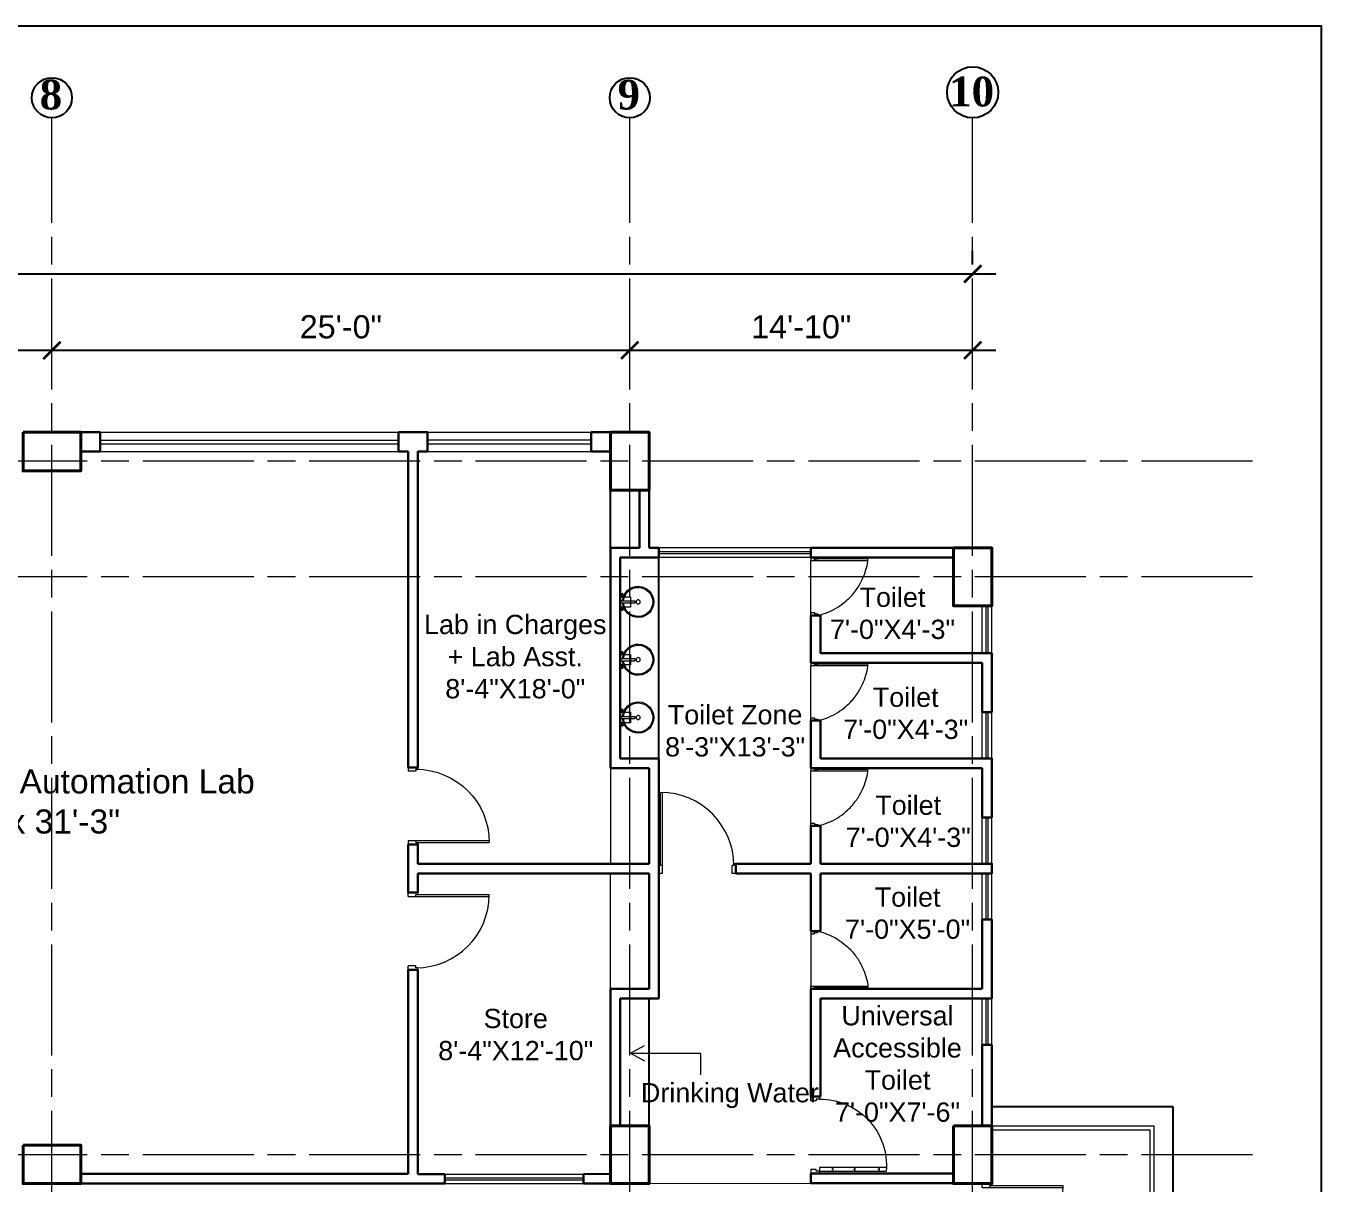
# Model space of a CAD drawing. Header units: inches. Extents: x -12 to 20935469, y -1604 to 24729220.
# Drawn here: x 20897487 to 20898159, y 24724146 to 24724746 of the extents above; entities that cross this region are included whole.
import ezdxf

# ---------------------------------------------------------------- set-up
doc = ezdxf.new("R2010")
doc.units = ezdxf.units.IN
doc.header["$LTSCALE"] = 0.03
doc.header["$MEASUREMENT"] = 0
doc.header["$PDMODE"] = 32
doc.header["$PDSIZE"] = 15
doc.linetypes.add('ACAD_ISO08W100', pattern=[36, 24, -3, 6, -3])
for name, color, linetype, lineweight in [('column', 1, 'Continuous', 40), ('Dim Line', 252, 'Continuous', 13), ('Door', 7, 'Continuous', 18), ('Glass Line', 252, 'Continuous', 9), ('Grid Line', 252, 'Continuous', 18), ('Hatch', 253, 'Continuous', 15), ('Main Wall', 7, 'Continuous', 30), ('STAIR', 46, 'Continuous', 15), ('TOILET FIXTURE', 142, 'Continuous', 5), ('wind.', 150, 'Continuous', 20)]:
    doc.layers.add(name, color=color, linetype=linetype, lineweight=lineweight)
doc.layers.add('TEXT', color=7, linetype='Continuous')
doc.styles.add('2', font='swisscl.ttf')
doc.styles.add('RomanS', font='arial.ttf', dxfattribs={"height": 12})
doc.styles.get("Standard").update_dxf_attribs({"font": 'timesbd.ttf'})
doc.dimstyles.new('Aec_Arch_I', dxfattribs={"dimscale": 96, "dimtxt": 12, "dimasz": 0.09375, "dimexe": 0.125, "dimexo": 0.125, "dimgap": 0.0625, "dimtad": 1, "dimdec": 0, "dimzin": 3, "dimdsep": 46, "dimlunit": 4, "dimtxsty": 'RomanS', "dimblk1": 'ARCHTICK', "dimblk2": 'ARCHTICK', "dimsah": 1, "dimcen": 0.09375, "dimdle": 0.125, "dimadec": 0, "dimazin": 0, "dimtfac": 0.75, "dimtdec": 0, "dimtmove": 2, "dimatfit": 3, "dimldrblk": 'ARCHTICK', "dimfxl": 1, "dimfrac": 1, "dimtolj": 1, "dimtzin": 0, "dimarcsym": 0})

# ---------------------------------------------------------------- blocks, each defined once
blk = doc.blocks.new('$D40')
at = {"layer": 'Door'}
for p, q in [((1, 4), (1, 42)), ((2, 0), (2, 41.99)), ((1, 5), (0, 5)), ((2, 0), (0, 0)), ((2, 4), (1, 4)), ((39, 4), (38, 4)), ((38, 4), (38, 0)), ((40, 0), (38, 0)), ((40, 5), (38.99, 5)), ((39, 5), (39, 4))]:
    blk.add_line(p, q, dxfattribs=at)
blk.add_arc((1, 4), 38, 0, 90, dxfattribs=at)
blk = doc.blocks.new('sssss-flat-876')
at = {"layer": 'Door', "linetype": 'Continuous', "ltscale": 3}
blk.add_line((3666.52, 84027.2), (3666.52, 84055.74), dxfattribs=at)
at = {"layer": 'Door', "linetype": 'Continuous', "ltscale": 3, "extrusion": (-7.21527e-09, -3.35624e-18, 1), "elevation": 0}
for points in [[(3666.52, 84057.2), (3666.52, 84055.74), (3668.35, 84055.74), (3668.35, 84056.47), (3670.18, 84056.47), (3670.18, 84057.2)], [(3668.35, 84055.74), (3696.16, 84055.74), (3696.16, 84056.47), (3668.35, 84056.47)]]:
    blk.add_lwpolyline(points, close=True, dxfattribs=at)
at = {"layer": 'Door', "linetype": 'Continuous', "ltscale": 3, "flags": 128}
blk.add_lwpolyline([(3670.18, 84027.2, 0.04096), (3675.47, 84028.9, 0.082496), (3684.93, 84034.78, 0.052187), (3689.72, 84039.97, 0.043988), (3692.86, 84045.05, 0.036571), (3694.75, 84049.63, 0.034751), (3695.92, 84054.2, 0.011435), (3696.16, 84055.74)], format="xyb", dxfattribs=at)
at = {"layer": 'Door', "linetype": 'Continuous', "ltscale": 3}
blk.add_lwpolyline([(3666.52, 84027.2), (3666.52, 84028.66), (3668.35, 84028.66), (3668.35, 84027.93), (3670.18, 84027.93), (3670.18, 84027.2)], close=True, dxfattribs=at)
blk = doc.blocks.new('Door_45')
at = {"layer": 'Door'}
for p, q in [((1.5, 4.97), (1.5, 43.97)), ((1.5, 40.03), (2.25, 40.03)), ((2.25, 40.03), (2.25, 39.53)), ((2.25, 39.53), (2.75, 39.53)), ((2.75, 39.53), (2.75, 40.03)), ((2.75, 40.03), (3.5, 40.03)), ((3.5, 44.03), (3.5, 4.97)), ((1.5, 25.77), (2.25, 25.77)), ((2.25, 25.77), (2.25, 25.27)), ((2.25, 25.27), (2.75, 25.27)), ((2.75, 25.77), (3.5, 25.77)), ((2.75, 25.27), (2.75, 25.77)), ((1.5, 12.57), (2.25, 12.57)), ((2.25, 12.57), (2.25, 13.07)), ((2.25, 13.07), (2.75, 13.07)), ((2.75, 13.07), (2.75, 12.57)), ((2.75, 12.57), (3.5, 12.57)), ((0, -0.03), (0, 4.97)), ((0, 4.97), (1.5, 4.97)), ((3.5, 4.97), (1.5, 4.97)), ((1.5, 4.97), (1.5, 2.97)), ((1.5, 2.97), (2.5, 2.97)), ((2.5, 2.97), (2.5, -0.03)), ((42.5, 3), (42.5, -0.03)), ((43.5, 3), (42.5, 3)), ((45, 5), (43.5, 5)), ((43.5, 5), (43.5, 3)), ((45, -0.03), (45, 5)), ((2.5, -0.03), (0, -0.03)), ((42.5, -0.03), (45, -0.03))]:
    blk.add_line(p, q, dxfattribs=at)
blk.add_arc((4.66, 5.26), 38.84, 359.62325, 94.66847, dxfattribs=at)
blk = doc.blocks.new('7-flat-72')
at = {"layer": 'Glass Line', "color": 8, "ltscale": 20}
for p, q in [((-64478.71, 376960.49), (-64480.33, 376960.49)), ((-64480.33, 376959.52), (-64480.33, 376960.49)), ((-64480.28, 376959.52), (-64480.28, 376960.49)), ((-64480.15, 376959.52), (-64480.15, 376960.49)), ((-64479.92, 376959.52), (-64479.92, 376960.49)), ((-64479.52, 376959.52), (-64479.52, 376960.49)), ((-64479.13, 376959.52), (-64479.13, 376960.49)), ((-64478.9, 376959.52), (-64478.9, 376960.49)), ((-64478.77, 376959.52), (-64478.77, 376960.49)), ((-64478.71, 376959.52), (-64478.71, 376960.49)), ((-64476.55, 376959.41), (-64476.55, 376966.61)), ((-64475.47, 376966.61), (-64476.55, 376966.61)), ((-64475.47, 376959.41), (-64475.47, 376966.61)), ((-64473.31, 376960.49), (-64471.69, 376960.49)), ((-64473.31, 376959.52), (-64473.31, 376960.49)), ((-64473.26, 376959.52), (-64473.26, 376960.49)), ((-64473.13, 376959.52), (-64473.13, 376960.49)), ((-64472.9, 376959.52), (-64472.9, 376960.49)), ((-64472.5, 376959.52), (-64472.5, 376960.49)), ((-64472.11, 376959.52), (-64472.11, 376960.49)), ((-64471.88, 376959.52), (-64471.88, 376960.49)), ((-64471.75, 376959.52), (-64471.75, 376960.49)), ((-64471.69, 376959.52), (-64471.69, 376960.49)), ((-64478.71, 376959.52), (-64480.33, 376959.52)), ((-64480.33, 376959.05), (-64480.33, 376959.41)), ((-64478.71, 376959.41), (-64480.33, 376959.41)), ((-64478.71, 376959.05), (-64480.33, 376959.05)), ((-64480.15, 376959.41), (-64480.15, 376959.52)), ((-64478.89, 376959.41), (-64478.89, 376959.52)), ((-64478.71, 376959.05), (-64478.71, 376959.41)), ((-64475.11, 376959.41), (-64476.91, 376959.41)), ((-64476.91, 376959.05), (-64476.91, 376959.41)), ((-64475.11, 376959.05), (-64476.91, 376959.05)), ((-64475.11, 376959.05), (-64475.11, 376959.41)), ((-64473.31, 376959.52), (-64471.69, 376959.52)), ((-64473.31, 376959.05), (-64473.31, 376959.41)), ((-64473.31, 376959.41), (-64471.69, 376959.41)), ((-64473.31, 376959.05), (-64471.69, 376959.05)), ((-64473.13, 376959.41), (-64473.13, 376959.52)), ((-64471.87, 376959.41), (-64471.87, 376959.52)), ((-64471.69, 376959.05), (-64471.69, 376959.41))]:
    blk.add_line(p, q, dxfattribs=at)
blk.add_circle((-64476.02, 376968.4, 0), 1.08, dxfattribs=at)
for radius, start, end in [(8.1, 273.83345, 266.18834), (7.55, 274.11503, 265.90676)]:
    blk.add_arc((-64476.02, 376968.4, 0), radius, start, end, dxfattribs=at)
blk = doc.blocks.new('SFSFSFS-flat-72')
at = {"layer": 'TOILET FIXTURE', "ltscale": 0.2}
blk.add_lwpolyline([(-3918.47, -3608.1), (-3918.47, -3602.7), (-3923.87, -3602.7), (-3923.87, -3608.1)], close=True, dxfattribs=at)
at = {"layer": 'TOILET FIXTURE', "ltscale": 20}
blk.add_blockref('7-flat-72', (60554.84, -380567.16), dxfattribs=at)
blk = doc.blocks.new('_ArchTick')
at = {"color": 0, "linetype": 'ByBlock', "lineweight": 35, "const_width": 0.15}
blk.add_lwpolyline([(-0.5, -0.5), (0.5, 0.5)], dxfattribs=at)
blk = doc.blocks.new('*D23')
at = {"layer": 'Defpoints', "color": 0, "transparency": 16777216}
for p in [(20832166.78, 24724578.17), (20832473.78, 24724578.17), (20832473.78, 24724578.17)]:
    blk.add_point(p, dxfattribs=at)
at = {"layer": 'Dim Line', "color": 0, "lineweight": -2, "transparency": 16777216}
for p, q in [((20832154.78, 24724578.17), (20832485.78, 24724578.17)), ((20832166.78, 24724566.17), (20832166.78, 24724566.17)), ((20832473.78, 24724566.17), (20832473.78, 24724566.17))]:
    blk.add_line(p, q, dxfattribs=at)
at = {"layer": 'Dim Line', "color": 0, "lineweight": -2, "transparency": 16777216, "xscale": 9, "yscale": 9, "zscale": 9, "rotation": 180}
blk.add_blockref('_ArchTick', (20832166.78, 24724578.17), dxfattribs=at)
at = {"layer": 'Dim Line', "color": 0, "lineweight": -2, "transparency": 16777216, "xscale": 9, "yscale": 9, "zscale": 9}
blk.add_blockref('_ArchTick', (20832473.78, 24724578.17), dxfattribs=at)
at = {"layer": 'Dim Line', "color": 0, "transparency": 16777216, "insert": (20832320.28, 24724590.29), "char_height": 12, "attachment_point": 5, "style": 'RomanS'}
blk.add_mtext('\\A1;25\'-7"', dxfattribs=at)
blk = doc.blocks.new('*D10')
at = {"layer": 'Defpoints', "color": 0, "transparency": 16777216}
for p in [(20832473.78, 24724578.17), (20832773.78, 24724578.17), (20832773.78, 24724578.17)]:
    blk.add_point(p, dxfattribs=at)
at = {"layer": 'Dim Line', "color": 0, "lineweight": -2, "transparency": 16777216}
blk.add_line((20832461.78, 24724578.17), (20832785.78, 24724578.17), dxfattribs=at)
at = {"layer": 'Dim Line', "color": 0, "lineweight": -2, "transparency": 16777216, "xscale": 9, "yscale": 9, "zscale": 9, "rotation": 180}
blk.add_blockref('_ArchTick', (20832473.78, 24724578.17), dxfattribs=at)
at = {"layer": 'Dim Line', "color": 0, "lineweight": -2, "transparency": 16777216, "xscale": 9, "yscale": 9, "zscale": 9}
blk.add_blockref('_ArchTick', (20832773.78, 24724578.17), dxfattribs=at)
at = {"layer": 'Dim Line', "color": 0, "transparency": 16777216, "insert": (20832623.78, 24724590.29), "char_height": 12, "attachment_point": 5, "style": 'RomanS'}
blk.add_mtext('\\A1;25\'-0"', dxfattribs=at)
blk = doc.blocks.new('*D11')
at = {"layer": 'Defpoints', "color": 0, "transparency": 16777216}
for p in [(20832773.78, 24724578.17), (20832951.75, 24724578.17), (20832951.75, 24724578.17)]:
    blk.add_point(p, dxfattribs=at)
at = {"layer": 'Dim Line', "color": 0, "lineweight": -2, "transparency": 16777216}
for p, q in [((20832761.78, 24724578.17), (20832963.75, 24724578.17)), ((20832951.75, 24724566.17), (20832951.75, 24724566.17))]:
    blk.add_line(p, q, dxfattribs=at)
at = {"layer": 'Dim Line', "color": 0, "lineweight": -2, "transparency": 16777216, "xscale": 9, "yscale": 9, "zscale": 9, "rotation": 180}
blk.add_blockref('_ArchTick', (20832773.78, 24724578.17), dxfattribs=at)
at = {"layer": 'Dim Line', "color": 0, "lineweight": -2, "transparency": 16777216, "xscale": 9, "yscale": 9, "zscale": 9}
blk.add_blockref('_ArchTick', (20832951.75, 24724578.17), dxfattribs=at)
at = {"layer": 'Dim Line', "color": 0, "transparency": 16777216, "insert": (20832862.77, 24724590.29), "char_height": 12, "attachment_point": 5, "style": 'RomanS'}
blk.add_mtext('\\A1;14\'-10"', dxfattribs=at)
blk = doc.blocks.new('*D13')
at = {"layer": 'Defpoints', "color": 0, "transparency": 16777216}
for p in [(20832951.75, 24724617.81), (20830948.31, 24724610.75), (20832951.75, 24724610.75)]:
    blk.add_point(p, dxfattribs=at)
at = {"layer": 'Dim Line', "color": 0, "lineweight": -2, "transparency": 16777216}
for p, q in [((20830948.31, 24724622.75), (20830948.31, 24724629.81)), ((20832951.75, 24724622.75), (20832951.75, 24724629.81)), ((20830936.31, 24724617.81), (20832963.75, 24724617.81))]:
    blk.add_line(p, q, dxfattribs=at)
at = {"layer": 'Dim Line', "color": 0, "lineweight": -2, "transparency": 16777216, "xscale": 9, "yscale": 9, "zscale": 9, "rotation": 180}
blk.add_blockref('_ArchTick', (20830948.31, 24724617.81), dxfattribs=at)
at = {"layer": 'Dim Line', "color": 0, "lineweight": -2, "transparency": 16777216, "xscale": 9, "yscale": 9, "zscale": 9}
blk.add_blockref('_ArchTick', (20832951.75, 24724617.81), dxfattribs=at)
at = {"layer": 'Dim Line', "color": 0, "transparency": 16777216, "insert": (20831950.03, 24724629.94), "char_height": 12, "attachment_point": 5, "style": 'RomanS'}
blk.add_mtext('\\A1;166\'-11"', dxfattribs=at)
blk = doc.blocks.new('fff')
at = {"layer": 'Grid Line', "color": 252, "linetype": 'ACAD_ISO08W100', "lineweight": 9, "ltscale": 80, "true_color": 0x939598}
for p, q in [((20832473.78, 24723521.11), (20832473.78, 24724698.79)), ((20832773.78, 24723521.1), (20832773.78, 24724698.78)), ((20832951.75, 24723521.1), (20832951.75, 24724698.78)), ((20833096.95, 24724520.61), (20830726.15, 24724520.61)), ((20833096.95, 24724460.62), (20830726.15, 24724460.62)), ((20833096.95, 24724160.75), (20830726.15, 24724160.75))]:
    blk.add_line(p, q, dxfattribs=at)
at = {"layer": 'Dim Line'}
for base, p1, p2, picture, middle in [((20832951.75, 24724617.81), (20830948.31, 24724610.75), (20832951.75, 24724610.75), '*D13', (20831950.03, 24724629.94)), ((20832473.78, 24724578.17), (20832166.78, 24724578.17), (20832473.78, 24724578.17), '*D23', (20832320.28, 24724590.29)), ((20832773.78, 24724578.17), (20832473.78, 24724578.17), (20832773.78, 24724578.17), '*D10', (20832623.78, 24724590.29)), ((20832951.75, 24724578.17), (20832773.78, 24724578.17), (20832951.75, 24724578.17), '*D11', (20832862.77, 24724590.29))]:
    dim = blk.add_linear_dim(base=base, p1=p1, p2=p2, dimstyle='Aec_Arch_I', dxfattribs=at)
    dim.commit()
    dim.dimension.update_dxf_attribs({"geometry": picture, "text_midpoint": middle})

msp = doc.modelspace()

# ---------------------------------------------------------------- linework, layer by layer
for p, q in [((20897515.12, 24724535.62), (20897515.12, 24724525.62)), ((20897525.12, 24724535.62), (20897525.12, 24724525.63)), ((20897790.12, 24724475.61), (20897790.12, 24724505.6)), ((20897815.12, 24724366.38), (20897815.12, 24724470.61)), ((20897810.12, 24724175.72), (20897810.12, 24724241.76)), ((20897988.09, 24724185.72), (20898082.09, 24724185.72)), ((20898082.09, 24724185.72), (20898082.09, 24723635.73))]:
    msp.add_line(p, q)
at = {"layer": 'column', "lineweight": 40, "ltscale": 20}
for points in [[(20897485.12, 24724535.62), (20897485.12, 24724515.62), (20897515.12, 24724515.62), (20897515.12, 24724535.62)], [(20897790.12, 24724535.61), (20897810.12, 24724535.61), (20897810.12, 24724505.61), (20897790.12, 24724505.61)], [(20897968.09, 24724475.61), (20897988.09, 24724475.61), (20897988.09, 24724445.61), (20897968.09, 24724445.61)], [(20897790.12, 24724175.72), (20897810.12, 24724175.72), (20897810.12, 24724145.75), (20897790.12, 24724145.75)], [(20897968.09, 24724175.75), (20897988.09, 24724175.75), (20897988.09, 24724145.75), (20897968.09, 24724145.75)], [(20897485.12, 24724165.74), (20897485.12, 24724145.74), (20897515.12, 24724145.75), (20897515.12, 24724165.75)]]:
    msp.add_lwpolyline(points, close=True, dxfattribs=at)
at = {"layer": 'Defpoints'}
msp.add_lwpolyline([(20895720.11, 24724746.49), (20898158.98, 24724746.49), (20898158.98, 24723287.97), (20895720.11, 24723287.97)], close=True, dxfattribs=at)
at = {"layer": 'Hatch', "lineweight": 5}
for p, q in [((20897790.12, 24724361.38), (20897790.12, 24724311.76)), ((20897790.12, 24724246.76), (20897790.12, 24724306.76)), ((20897810.12, 24724145.75), (20897894.12, 24724145.9))]:
    msp.add_line(p, q, dxfattribs=at)
at = {"layer": 'Main Wall', "lineweight": 30}
for p, q in [((20897695.12, 24724529.71), (20897695.12, 24724529.71)), ((20897790.12, 24724531.71), (20897790.12, 24724531.71)), ((20897790.12, 24724529.71), (20897790.12, 24724529.71)), ((20897685.12, 24724525.63), (20897680.12, 24724525.63)), ((20897685.12, 24724361.76), (20897685.12, 24724525.68)), ((20897685.12, 24724525.68), (20897685.12, 24724525.63)), ((20897805.12, 24724475.61), (20897805.12, 24724505.61)), ((20897810.12, 24724475.61), (20897810.12, 24724505.61)), ((20897790.12, 24724361.38), (20897790.12, 24724475.61)), ((20897805.12, 24724475.61), (20897790.12, 24724475.61)), ((20897815.12, 24724475.61), (20897810.12, 24724475.61)), ((20897815.12, 24724470.61), (20897815.12, 24724475.61)), ((20897968.09, 24724475.61), (20897894.12, 24724475.61)), ((20897894.12, 24724470.61), (20897894.12, 24724475.61)), ((20897795.12, 24724366.38), (20897795.12, 24724470.61)), ((20897815.12, 24724470.61), (20897795.12, 24724470.61)), ((20897968.09, 24724470.61), (20897894.12, 24724470.61)), ((20897899.12, 24724440.61), (20897894.12, 24724440.61)), ((20897988.09, 24724390.38), (20897988.09, 24724420.99)), ((20897894.12, 24724415.99), (20897983.09, 24724415.99)), ((20897983.09, 24724390.38), (20897988.09, 24724390.38)), ((20897894.12, 24724385.99), (20897899.12, 24724385.99)), ((20897685.12, 24724361.76), (20897690.12, 24724361.76)), ((20897810.12, 24724361.38), (20897790.12, 24724361.38)), ((20897815.12, 24724366.38), (20897795.12, 24724366.38)), ((20897810.12, 24724311.76), (20897810.12, 24724361.38)), ((20897815.12, 24724311.76), (20897815.12, 24724366.38)), ((20897894.12, 24724361.38), (20897983.09, 24724361.38)), ((20897983.09, 24724335.76), (20897988.09, 24724335.76)), ((20897894.12, 24724331.38), (20897899.12, 24724331.38)), ((20897685.12, 24724296.76), (20897685.12, 24724321.76)), ((20897685.12, 24724321.76), (20897690.12, 24724321.76)), ((20897690.12, 24724321.76), (20897690.12, 24724311.76)), ((20897690.12, 24724311.76), (20897810.12, 24724311.76)), ((20897690.12, 24724306.76), (20897810.12, 24724306.76)), ((20897690.12, 24724306.76), (20897690.12, 24724296.76)), ((20897810.12, 24724246.76), (20897810.12, 24724306.76)), ((20897815.12, 24724241.76), (20897815.12, 24724311.76)), ((20897855.12, 24724306.76), (20897855.12, 24724311.76)), ((20897855.12, 24724306.76), (20897894.12, 24724306.76)), ((20897894.12, 24724276.76), (20897894.12, 24724306.76)), ((20897899.12, 24724276.76), (20897899.12, 24724306.76)), ((20897685.12, 24724296.76), (20897690.12, 24724296.76)), ((20897983.09, 24724282.76), (20897988.09, 24724282.76)), ((20897988.09, 24724241.76), (20897988.09, 24724282.76)), ((20897894.12, 24724276.76), (20897899.12, 24724276.76)), ((20897685.12, 24724150.75), (20897685.12, 24724256.76)), ((20897685.12, 24724256.76), (20897690.12, 24724256.76)), ((20897690.12, 24724150.74), (20897690.12, 24724256.76)), ((20897790.12, 24724175.74), (20897790.12, 24724246.76)), ((20897810.12, 24724246.76), (20897790.12, 24724246.76)), ((20897894.12, 24724190.92), (20897894.12, 24724246.76)), ((20897894.12, 24724246.76), (20897983.09, 24724246.76)), ((20897795.12, 24724175.74), (20897795.12, 24724241.76)), ((20897815.12, 24724241.76), (20897795.12, 24724241.76)), ((20897899.12, 24724190.92), (20897899.12, 24724241.76)), ((20897899.12, 24724241.76), (20897988.09, 24724241.76)), ((20897983.09, 24724217.76), (20897983.09, 24724175.74)), ((20897983.09, 24724217.76), (20897988.09, 24724217.76)), ((20897988.09, 24724175.74), (20897988.09, 24724217.76)), ((20897894.12, 24724190.92), (20897899.12, 24724190.92)), ((20897515.12, 24724150.75), (20897685.12, 24724150.75)), ((20897515.12, 24724145.75), (20897685.12, 24724145.75)), ((20897704.12, 24724145.74), (20897685.12, 24724145.74)), ((20897704.12, 24724150.74), (20897690.12, 24724150.74)), ((20897704.12, 24724150.74), (20897704.12, 24724145.74)), ((20897790.12, 24724150.75), (20897776.12, 24724150.74)), ((20897776.12, 24724150.74), (20897776.12, 24724145.74)), ((20897790.12, 24724145.75), (20897776.12, 24724145.74)), ((20897790.12, 24724150.75), (20897790.12, 24724150.75)), ((20897894.12, 24724150.92), (20897968.09, 24724150.92)), ((20897894.12, 24724150.92), (20897894.12, 24724145.9)), ((20897899.12, 24724150.92), (20897894.12, 24724150.92)), ((20897894.12, 24724145.9), (20897968.09, 24724145.9))]:
    msp.add_line(p, q, dxfattribs=at)
at = {"layer": 'Main Wall'}
msp.add_lwpolyline([(20897515.12, 24724535.62), (20897525.12, 24724535.62), (20897525.12, 24724525.63), (20897515.12, 24724525.63)], close=True, dxfattribs=at)
at = {"layer": 'Main Wall', "lineweight": 30}
for points in [[(20897680.12, 24724525.63), (20897680.12, 24724535.62), (20897695.12, 24724535.62), (20897695.12, 24724525.63), (20897690.12, 24724525.63), (20897690.12, 24724361.76)], [(20897894.12, 24724440.61), (20897894.12, 24724415.99)], [(20897899.12, 24724440.61), (20897899.12, 24724420.99), (20897988.09, 24724420.99)], [(20897983.09, 24724415.99), (20897983.09, 24724390.38)], [(20897894.12, 24724385.99), (20897894.12, 24724361.38)], [(20897899.12, 24724385.99), (20897899.12, 24724366.38), (20897988.09, 24724366.38), (20897988.09, 24724335.76)], [(20897983.09, 24724361.38), (20897983.09, 24724335.76)], [(20897894.12, 24724331.38), (20897894.12, 24724311.76)], [(20897899.12, 24724331.38), (20897899.12, 24724311.76)], [(20897894.12, 24724311.76), (20897855.12, 24724311.76)], [(20897899.12, 24724306.76), (20897988.09, 24724306.76), (20897988.09, 24724311.76), (20897899.12, 24724311.76)], [(20897983.09, 24724282.76), (20897983.09, 24724246.76)]]:
    msp.add_lwpolyline(points, dxfattribs=at)
msp.add_lwpolyline([(20897780.12, 24724535.62), (20897790.12, 24724535.62), (20897790.12, 24724525.63), (20897780.12, 24724525.63)], close=True, dxfattribs=at)
at = {"layer": 'STAIR', "color": 253, "lineweight": 5}
for p, q in [((20897800.52, 24724213.45), (20897807.82, 24724217.49)), ((20897800.52, 24724213.45), (20897836.75, 24724213.45)), ((20897800.52, 24724213.45), (20897807.82, 24724209.42)), ((20897836.75, 24724213.45), (20897836.75, 24724202.21)), ((20897988.09, 24724175.72), (20898072.09, 24724175.72)), ((20897988.09, 24724173.72), (20898070.09, 24724173.72)), ((20898070.09, 24724173.72), (20898070.09, 24723635.73)), ((20898072.09, 24724175.72), (20898072.09, 24723635.73))]:
    msp.add_line(p, q, dxfattribs=at)
at = {"layer": 'TEXT'}
for centre, radius in [((20897978.09, 24724712.05), 13.27), ((20897500.12, 24724709.21), 10.42), ((20897800.12, 24724709.2), 10.42)]:
    msp.add_circle(centre, radius, dxfattribs=at)
at = {"layer": 'wind.', "lineweight": 5}
for p, q in [((20897525.12, 24724535.62), (20897680.12, 24724535.62)), ((20897695.12, 24724535.62), (20897780.12, 24724535.62)), ((20897525.12, 24724531.62), (20897680.12, 24724531.62)), ((20897525.12, 24724529.62), (20897680.12, 24724529.62)), ((20897695.12, 24724531.68), (20897780.12, 24724531.71)), ((20897695.12, 24724529.68), (20897780.12, 24724529.71)), ((20897525.12, 24724525.62), (20897680.12, 24724525.63)), ((20897695.12, 24724525.71), (20897780.12, 24724525.71)), ((20897894.12, 24724475.61), (20897815.12, 24724475.61)), ((20897894.12, 24724473.61), (20897815.12, 24724473.61)), ((20897894.12, 24724472.61), (20897815.12, 24724472.61)), ((20897894.12, 24724470.61), (20897815.12, 24724470.61)), ((20897983.09, 24724420.99), (20897983.09, 24724445.61)), ((20897985.09, 24724420.99), (20897985.09, 24724445.61)), ((20897986.09, 24724420.99), (20897986.09, 24724445.61)), ((20897988.09, 24724420.99), (20897988.09, 24724445.61)), ((20897983.09, 24724366.38), (20897983.09, 24724390.38)), ((20897985.09, 24724366.38), (20897985.09, 24724390.38)), ((20897986.09, 24724366.38), (20897986.09, 24724390.38)), ((20897988.09, 24724366.38), (20897988.09, 24724390.38)), ((20897983.09, 24724311.76), (20897983.09, 24724335.76)), ((20897985.09, 24724311.76), (20897985.09, 24724335.76)), ((20897986.09, 24724311.76), (20897986.09, 24724335.76)), ((20897988.09, 24724311.76), (20897988.09, 24724335.76)), ((20897983.09, 24724282.76), (20897983.09, 24724306.76)), ((20897985.09, 24724282.76), (20897985.09, 24724306.76)), ((20897986.09, 24724282.76), (20897986.09, 24724306.76)), ((20897988.09, 24724282.76), (20897988.09, 24724306.76)), ((20897983.09, 24724217.76), (20897983.09, 24724241.76)), ((20897985.09, 24724217.76), (20897985.09, 24724241.76)), ((20897986.09, 24724217.76), (20897986.09, 24724241.76)), ((20897988.09, 24724217.76), (20897988.09, 24724241.76)), ((20897704.12, 24724150.74), (20897776.12, 24724150.74)), ((20897704.12, 24724148.74), (20897776.12, 24724148.74)), ((20897704.12, 24724147.74), (20897776.12, 24724147.74)), ((20897704.12, 24724145.74), (20897790.12, 24724145.74))]:
    msp.add_line(p, q, dxfattribs=at)
at = {"layer": 'wind.'}
for p, q in [((20897515.12, 24724531.62), (20897515.12, 24724531.62)), ((20897515.12, 24724529.62), (20897515.12, 24724529.62))]:
    msp.add_line(p, q, dxfattribs=at)

# ---------------------------------------------------------------- block references
msp.add_blockref('fff', (65026.34, 0))
at = {"layer": 'Door', "ltscale": 20}
for p in [(20894227.59, 24640413.41), (20894227.59, 24640358.79), (20894227.59, 24640304.18)]:
    msp.add_blockref('sssss-flat-876', p, dxfattribs=at)
at = {"layer": 'Door', "xscale": -1, "rotation": 270}
msp.add_blockref('$D40', (20897685.12, 24724321.76), dxfattribs=at)
at = {"layer": 'Door'}
msp.add_blockref('$D40', (20897815.12, 24724306.76), dxfattribs=at)
at = {"layer": 'Door', "rotation": 270}
for p in [(20897685.12, 24724296.76), (20897983.09, 24724145.75)]:
    msp.add_blockref('$D40', p, dxfattribs=at)
at = {"layer": 'Door', "ltscale": 20, "xscale": -1, "rotation": 180}
msp.add_blockref('sssss-flat-876', (20894227.59, 24808303.96), dxfattribs=at)
at = {"layer": 'Door', "color": 250, "ltscale": 20, "xscale": -0.8888888888759539, "yscale": 0.8888888888759539, "zscale": 0.8888888888759539, "rotation": 270}
msp.add_blockref('Door_45', (20897894.15, 24724150.92), dxfattribs=at)
at = {"layer": 'TOILET FIXTURE', "ltscale": 20, "xscale": -1, "rotation": 270}
for p in [(20901403.22, 24728368.79), (20901403.22, 24728338.79), (20901403.22, 24728308.79)]:
    msp.add_blockref('SFSFSFS-flat-72', p, dxfattribs=at)

# ---------------------------------------------------------------- texts
at = {"layer": 'TEXT', "char_height": 15.435, "width": 227.4581, "attachment_point": 8, "rotation": 0}
for s, insert in [('\\A1;8', (20897499.6, 24724702.91)), ('\\A1;9', (20897799.6, 24724702.9)), ('\\A1;10', (20897977.57, 24724704.49))]:
    msp.add_mtext(s, dxfattribs=dict(at, insert=insert))
at = {"layer": 'TEXT', "color": 30, "lineweight": 5, "ltscale": 20, "attachment_point": 2, "style": '2'}
for s, width, gutter_width, insert, char_height in [('{\\fArial|b0|i0|c0|p34;\\C0;Toilet \\P7\'-0"X4\'-3"}', 104.7597, 0.5, (20897936.48, 24724455.04), 10), ('{\\fArial|b0|i0|c0|p34;\\C0;Lab in Charges + Lab Asst. \\P8\'-4"X18\'-0"}', 97.7774, 0.5, (20897740.65, 24724440.9), 10), ('{\\fArial|b0|i0|c0|p34;\\C0;Toilet \\P7\'-0"X4\'-3"}', 104.7597, 0.5, (20897943.33, 24724403.16), 10), ('{\\fArial|b0|i0|c0|p34;\\C0;Toilet Zone\\P8\'-3"X13\'-3"}', 104.7597, 0.5, (20897854.78, 24724394.06), 10), ('\\pxsm1;{\\fArial|b0|i0|c0|p34;\\C0;Mechatronics & Automation Lab\\P40\'-5" x 31\'-3" }', 293.9189, 0.935, (20897481.91, 24724360.69), 12.4758), ('{\\fArial|b0|i0|c0|p34;\\C0;Toilet \\P7\'-0"X4\'-3"}', 104.7597, 0.5, (20897944.63, 24724347.13), 10), ('{\\fArial|b0|i0|c0|p34;\\C0;Toilet \\P7\'-0"X5\'-0"}', 104.7597, 0.5, (20897944.32, 24724299.47), 10), ('{\\fArial|b0|i0|c0|p34;\\C0;Store\\P8\'-4"X12\'-10"}', 104.7597, 0.5, (20897740.9, 24724236.46), 10), ('{\\fArial|b0|i0|c0|p34;\\C0;Universal Accessible Toilet\\P7\'-0"X7\'-6"}', 88.036, 0.35, (20897939.08, 24724237.87), 10), ('\\pxsm1;{\\fArial|b0|i0|c0|p34;\\C0;Drinking Water }', 88.5626, 0.282, (20897852.09, 24724197.94), 10)]:
    msp.add_mtext_dynamic_manual_height_columns(s, width=width, gutter_width=gutter_width, heights=[0], dxfattribs=dict(at, insert=insert, char_height=char_height))

doc.saveas('drawing.dxf')
